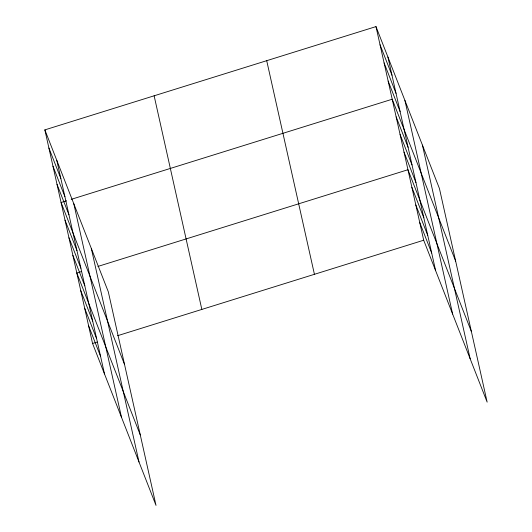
<?xml version="1.0" encoding="UTF-8"?>
<svg xmlns="http://www.w3.org/2000/svg" width="532" height="532" viewBox="0 0 532 532"><rect width="100%" height="100%" fill="white"/><g stroke="black" fill="none" stroke-linecap="round" stroke-linejoin="round"><path stroke-width="0.8" d="M44.854 129.881L108.302 291.775L156.016 505.4L92.568 343.506L44.854 129.881L375.984 26.6L439.432 188.494L487.146 402.119L423.698 240.225L375.984 26.6M66.54 200.81L61.08 202.512L124.521 364.407M71.228 199.347L392.21 99.231L455.651 261.126M81.509 271.553L76.821 273.009L140.268 434.903M97.895 266.439L407.951 169.728L471.399 331.622M92.568 343.506L97.25 342.049M117.545 335.719L423.698 240.225M380.041 44.761L391.978 75.218M384.097 62.916L396.034 93.373M388.154 81.077L400.091 111.534M396.147 116.854L408.084 147.317M400.084 134.483L412.014 164.94M404.014 152.105L415.951 182.562M411.888 187.35L423.824 217.814M415.825 204.98L427.761 235.437M419.761 222.602L431.698 253.059M48.911 148.042L60.848 178.499M52.967 166.197L64.904 196.654M57.024 184.358L68.961 214.815M65.017 220.142L76.954 250.599M68.954 237.764L80.891 268.221M72.891 255.387L84.821 285.844M80.758 290.638L92.694 321.095M84.694 308.261L96.631 338.718M88.631 325.883L100.568 356.34M422.435 145.116L470.148 358.748M404.918 100.428L452.632 314.06M387.921 57.057L435.635 270.682M266.712 60.681L314.425 274.306M154.127 95.8L201.841 309.425M91.305 248.397L139.018 462.029M73.788 203.709L121.502 417.341M56.791 160.338L104.505 373.963"/></g></svg>
